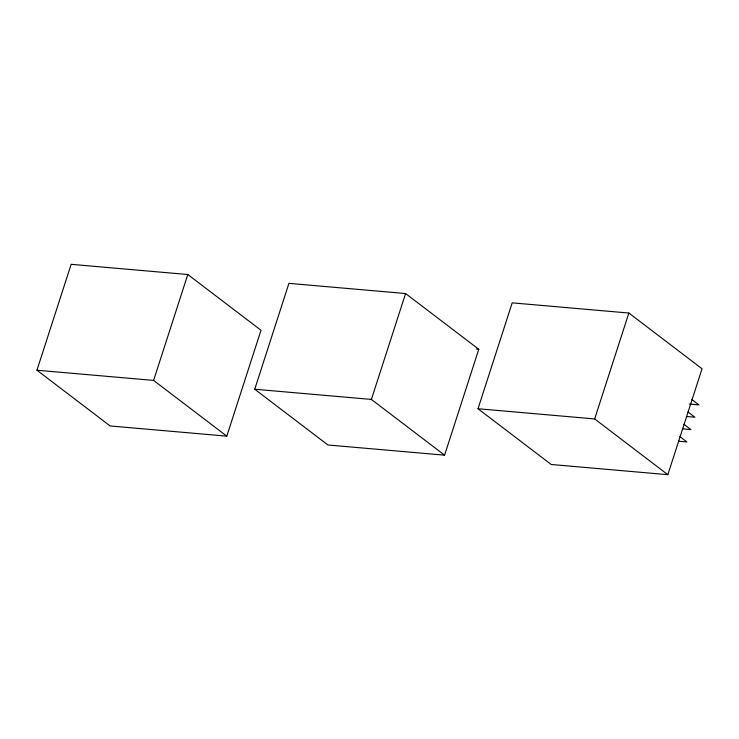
<?xml version="1.0" encoding="UTF-8"?>
<svg xmlns="http://www.w3.org/2000/svg" width="739" height="739" viewBox="0 0 739 739"><rect width="100%" height="100%" fill="white"/><g stroke="black" fill="none" stroke-linecap="round" stroke-linejoin="round"><path stroke-width="1.11" d="M36.95 370.221L71.156 264.322L187.808 274.52L260.996 330.259L226.799 436.149L110.139 425.96L36.95 370.221L153.601 380.409L226.799 436.149M153.601 380.409L187.808 274.52M254.733 389.241L288.931 283.351L405.591 293.54L478.78 349.279L444.582 455.169L327.922 444.98L254.733 389.241L371.384 399.429L444.582 455.169M371.384 399.429L405.591 293.54M478.004 408.741L512.201 302.851L628.861 313.04L702.05 368.779L667.844 474.678L551.192 464.48L478.004 408.741L594.655 418.93L667.844 474.678M594.655 418.93L628.861 313.04M476.498 349.076L478.78 349.279M689.33 404.039L698.891 404.87L691.916 399.559M686.402 416.491L694.891 417.23L687.926 411.919M682.402 428.851L690.9 429.59L683.926 424.288M678.411 441.211L686.91 441.959L679.935 436.647"/></g></svg>
